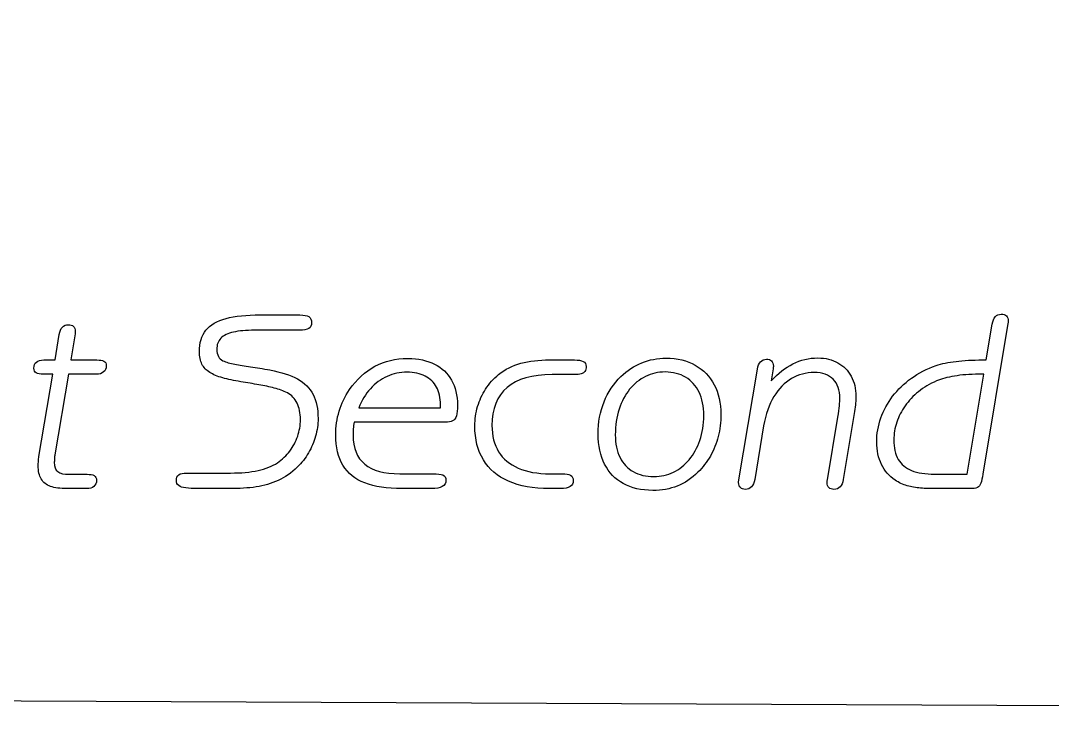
# Model space of a CAD drawing. Header units: millimetres. Extents: x -101 to 196, y -76 to 155.
# Drawn here: x 117.01 to 136.93, y 101.68 to 115.15 of the extents above; entities that cross this region are included whole.
import ezdxf

# ---------------------------------------------------------------- set-up
doc = ezdxf.new("R2010")
doc.units = ezdxf.units.MM
doc.header["$MEASUREMENT"] = 0
doc.layers.add('Capa 1', color=7, linetype='Continuous')

msp = doc.modelspace()

# ---------------------------------------------------------------- linework, layer by layer
at = {"layer": 'Capa 1', "color": 7}
msp.add_open_spline([(81.1485, 137.9786), (81.1485, 137.9786), (80.2355, 137.9786), (80.2355, 137.9786), (80.2355, 137.9786), (80.2355, 137.9786), (80.1349, 131.3575), (80.1349, 131.3575), (80.1349, 131.3575), (80.1349, 131.3575), (69.8957, 131.4652), (69.8957, 131.4652), (69.8957, 131.4652), (69.8957, 131.4652), (70.0032, 137.6636), (70.0032, 137.6636), (70.0032, 137.6636), (70.0032, 137.6636), (60.0788, 138.0784), (60.0788, 138.0784), (60.0788, 138.0784), (60.0788, 138.0784), (60.0788, 131.3575), (60.0788, 131.3575), (60.0788, 131.3575), (60.0788, 131.3575), (50.6702, 131.3575), (50.6702, 131.3575), (50.6702, 131.3575), (50.6702, 131.3575), (50.4628, 137.8708), (50.4628, 137.8708), (50.4628, 137.8708), (50.4628, 137.8708), (40.8469, 137.8708), (40.8469, 137.8708), (40.8469, 137.8708), (40.8469, 137.8708), (41.1552, 131.4652), (41.1552, 131.4652), (41.1552, 131.4652), (41.1552, 131.4652), (32.0617, 131.4652), (32.0617, 131.4652), (32.0617, 131.4652), (32.0617, 131.4652), (31.0231, 137.7698), (31.0231, 137.7698), (31.0231, 137.7698), (31.0231, 137.7698), (22.2983, 137.8708), (22.2983, 137.8708), (22.2983, 137.8708), (22.2983, 137.8708), (25.5685, 102.342), (25.5685, 102.342), (25.5685, 102.342), (25.5685, 102.342), (111.2145, 101.96), (111.2145, 101.96), (111.2145, 101.96), (111.2145, 101.96), (111.2133, 102.0352), (111.2133, 102.0352), (111.2133, 102.0352), (111.2133, 102.0352), (192.3729, 101.679), (192.3729, 101.679), (192.3729, 101.679), (192.3729, 101.679), (195.583, 137.67), (195.583, 137.67), (195.583, 137.67), (195.583, 137.67), (184.4111, 137.7698), (184.4111, 137.7698), (184.4111, 137.7698), (184.4111, 137.7698), (183.8962, 131.4317), (183.8962, 131.4317), (183.8962, 131.4317), (183.8962, 131.4317), (177.4892, 131.5317), (177.4892, 131.5317), (177.4892, 131.5317), (177.4892, 131.5317), (177.2821, 137.67), (177.2821, 137.67), (177.2821, 137.67), (177.2821, 137.67), (168.3897, 137.7698), (168.3897, 137.7698), (168.3897, 137.7698), (168.3897, 137.7698), (168.1817, 131.4317), (168.1817, 131.4317), (168.1817, 131.4317), (168.1817, 131.4317), (159.2898, 131.5317), (159.2898, 131.5317), (159.2898, 131.5317), (159.2898, 131.5317), (159.2898, 137.8708), (159.2898, 137.8708), (159.2898, 137.8708), (159.2898, 137.8708), (149.7804, 137.8708), (149.7804, 137.8708), (149.7804, 137.8708), (149.7804, 137.8708), (149.7804, 131.5317), (149.7804, 131.5317), (149.7804, 131.5317), (149.7804, 131.5317), (139.6492, 131.3305), (139.6492, 131.3305), (139.6492, 131.3305), (139.6492, 131.3305), (139.341, 137.7698), (139.341, 137.7698), (139.341, 137.7698), (139.341, 137.7698), (138.0712, 137.7573), (138.0712, 137.7573), (138.0712, 137.7573), (138.5328, 142.1253), (138.9549, 146.0923), (139.2751, 149.0454), (139.2751, 149.0454), (137.8607, 149.9912), (133.5118, 151.2237), (133.5118, 151.2237), (133.5118, 151.2237), (133.5119, 151.2239), (133.5118, 151.2237), (132.38, 147.7261), (132.38, 147.7261), (130.6776, 148.2888), (127.7425, 149.0454), (127.7425, 149.0454), (127.7425, 149.0454), (127.7426, 149.0454), (127.7425, 149.0454), (128.5942, 152.4499), (128.5942, 152.4499), (125.3837, 153.5821), (121.5977, 153.6756), (121.5977, 153.6756), (121.5977, 153.6756), (121.5977, 153.6758), (121.5977, 153.6756), (120.747, 150.0851), (120.747, 150.0851), (119.1454, 150.467), (114.7966, 150.7478), (114.7966, 150.7478), (114.7966, 150.7478), (114.7967, 150.748), (114.7966, 150.7478), (115.0781, 154.1523), (115.0781, 154.1523), (111.4858, 154.5274), (107.3249, 154.3402), (107.3249, 154.3402), (107.3249, 154.3402), (107.3249, 154.3403), (107.3249, 154.3402), (107.5122, 150.9358), (107.5122, 150.9358), (104.115, 151.0359), (100.9924, 150.1786), (100.9924, 150.1786), (100.9924, 150.1786), (100.9925, 150.1787), (100.9924, 150.1786), (100.3285, 153.777), (100.3285, 153.777), (97.4943, 153.871), (93.8089, 152.7317), (93.8089, 152.7317), (93.8089, 152.7317), (93.8089, 152.7318), (93.8089, 152.7317), (94.4725, 149.2333), (94.4725, 149.2333), (91.2554, 148.671), (88.2336, 147.6322), (88.2336, 147.6322), (88.2336, 147.6322), (88.2336, 147.6323), (87.852, 148.6708), (87.0944, 151.3172), (87.0944, 151.3172), (84.541, 150.8421), (79.7029, 149.0119), (79.7029, 149.0119), (79.7029, 149.0119), (79.7029, 149.0119), (81.1485, 137.9786), (81.1485, 137.9786)], degree=3, knots=[0, 0, 0, 0, 0.0196078, 0.0196078, 0.0196078, 0.0196078, 0.0392157, 0.0392157, 0.0392157, 0.0392157, 0.0588235, 0.0588235, 0.0588235, 0.0588235, 0.0784314, 0.0784314, 0.0784314, 0.0784314, 0.0980392, 0.0980392, 0.0980392, 0.0980392, 0.1176471, 0.1176471, 0.1176471, 0.1176471, 0.1372549, 0.1372549, 0.1372549, 0.1372549, 0.1568627, 0.1568627, 0.1568627, 0.1568627, 0.1764706, 0.1764706, 0.1764706, 0.1764706, 0.1960784, 0.1960784, 0.1960784, 0.1960784, 0.2156863, 0.2156863, 0.2156863, 0.2156863, 0.2352941, 0.2352941, 0.2352941, 0.2352941, 0.254902, 0.254902, 0.254902, 0.254902, 0.2745098, 0.2745098, 0.2745098, 0.2745098, 0.2941176, 0.2941176, 0.2941176, 0.2941176, 0.3137255, 0.3137255, 0.3137255, 0.3137255, 0.3333333, 0.3333333, 0.3333333, 0.3333333, 0.3529412, 0.3529412, 0.3529412, 0.3529412, 0.372549, 0.372549, 0.372549, 0.372549, 0.3921569, 0.3921569, 0.3921569, 0.3921569, 0.4117647, 0.4117647, 0.4117647, 0.4117647, 0.4313725, 0.4313725, 0.4313725, 0.4313725, 0.4509804, 0.4509804, 0.4509804, 0.4509804, 0.4705882, 0.4705882, 0.4705882, 0.4705882, 0.4901961, 0.4901961, 0.4901961, 0.4901961, 0.5098039, 0.5098039, 0.5098039, 0.5098039, 0.5294118, 0.5294118, 0.5294118, 0.5294118, 0.5490196, 0.5490196, 0.5490196, 0.5490196, 0.5686275, 0.5686275, 0.5686275, 0.5686275, 0.5882353, 0.5882353, 0.5882353, 0.5882353, 0.6078431, 0.6078431, 0.6078431, 0.6078431, 0.627451, 0.627451, 0.627451, 0.627451, 0.6470588, 0.6470588, 0.6470588, 0.6470588, 0.6666667, 0.6666667, 0.6666667, 0.6666667, 0.6862745, 0.6862745, 0.6862745, 0.6862745, 0.7058824, 0.7058824, 0.7058824, 0.7058824, 0.7254902, 0.7254902, 0.7254902, 0.7254902, 0.745098, 0.745098, 0.745098, 0.745098, 0.7647059, 0.7647059, 0.7647059, 0.7647059, 0.7843137, 0.7843137, 0.7843137, 0.7843137, 0.8039216, 0.8039216, 0.8039216, 0.8039216, 0.8235294, 0.8235294, 0.8235294, 0.8235294, 0.8431373, 0.8431373, 0.8431373, 0.8431373, 0.8627451, 0.8627451, 0.8627451, 0.8627451, 0.8823529, 0.8823529, 0.8823529, 0.8823529, 0.9019608, 0.9019608, 0.9019608, 0.9019608, 0.9215686, 0.9215686, 0.9215686, 0.9215686, 0.9411765, 0.9411765, 0.9411765, 0.9411765, 0.9607843, 0.9607843, 0.9607843, 0.9607843, 1, 1, 1, 1], dxfattribs=at)
at = {"layer": 'Capa 1', "lineweight": 9}
msp.add_open_spline([(81.1485, 137.9786), (81.1485, 137.9786), (80.2355, 137.9786), (80.2355, 137.9786), (80.2355, 137.9786), (80.2355, 137.9786), (80.1349, 131.3575), (80.1349, 131.3575), (80.1349, 131.3575), (80.1349, 131.3575), (69.8957, 131.4652), (69.8957, 131.4652), (69.8957, 131.4652), (69.8957, 131.4652), (70.0032, 137.6636), (70.0032, 137.6636), (70.0032, 137.6636), (70.0032, 137.6636), (60.0788, 138.0784), (60.0788, 138.0784), (60.0788, 138.0784), (60.0788, 138.0784), (60.0788, 131.3575), (60.0788, 131.3575), (60.0788, 131.3575), (60.0788, 131.3575), (50.6702, 131.3575), (50.6702, 131.3575), (50.6702, 131.3575), (50.6702, 131.3575), (50.4628, 137.8708), (50.4628, 137.8708), (50.4628, 137.8708), (50.4628, 137.8708), (40.8469, 137.8708), (40.8469, 137.8708), (40.8469, 137.8708), (40.8469, 137.8708), (41.1552, 131.4652), (41.1552, 131.4652), (41.1552, 131.4652), (41.1552, 131.4652), (32.0617, 131.4652), (32.0617, 131.4652), (32.0617, 131.4652), (32.0617, 131.4652), (31.0231, 137.7698), (31.0231, 137.7698), (31.0231, 137.7698), (31.0231, 137.7698), (22.2983, 137.8708), (22.2983, 137.8708), (22.2983, 137.8708), (22.2983, 137.8708), (25.5685, 102.342), (25.5685, 102.342), (25.5685, 102.342), (25.5685, 102.342), (111.2145, 101.96), (111.2145, 101.96), (111.2145, 101.96), (111.2145, 101.96), (111.2133, 102.0352), (111.2133, 102.0352), (111.2133, 102.0352), (111.2133, 102.0352), (192.3729, 101.679), (192.3729, 101.679), (192.3729, 101.679), (192.3729, 101.679), (195.583, 137.67), (195.583, 137.67), (195.583, 137.67), (195.583, 137.67), (184.4111, 137.7698), (184.4111, 137.7698), (184.4111, 137.7698), (184.4111, 137.7698), (183.8962, 131.4317), (183.8962, 131.4317), (183.8962, 131.4317), (183.8962, 131.4317), (177.4892, 131.5317), (177.4892, 131.5317), (177.4892, 131.5317), (177.4892, 131.5317), (177.2821, 137.67), (177.2821, 137.67), (177.2821, 137.67), (177.2821, 137.67), (168.3897, 137.7698), (168.3897, 137.7698), (168.3897, 137.7698), (168.3897, 137.7698), (168.1817, 131.4317), (168.1817, 131.4317), (168.1817, 131.4317), (168.1817, 131.4317), (159.2898, 131.5317), (159.2898, 131.5317), (159.2898, 131.5317), (159.2898, 131.5317), (159.2898, 137.8708), (159.2898, 137.8708), (159.2898, 137.8708), (159.2898, 137.8708), (149.7804, 137.8708), (149.7804, 137.8708), (149.7804, 137.8708), (149.7804, 137.8708), (149.7804, 131.5317), (149.7804, 131.5317), (149.7804, 131.5317), (149.7804, 131.5317), (139.6492, 131.3305), (139.6492, 131.3305), (139.6492, 131.3305), (139.6492, 131.3305), (139.341, 137.7698), (139.341, 137.7698), (139.341, 137.7698), (139.341, 137.7698), (138.0712, 137.7573), (138.0712, 137.7573), (138.0712, 137.7573), (138.5328, 142.1253), (138.9549, 146.0923), (139.2751, 149.0454), (139.2751, 149.0454), (137.8607, 149.9912), (133.5118, 151.2237), (133.5118, 151.2237), (133.5118, 151.2237), (133.5118, 151.2237), (133.5118, 151.2237), (132.38, 147.7261), (132.38, 147.7261), (130.6776, 148.2888), (127.7425, 149.0454), (127.7425, 149.0454), (127.7425, 149.0454), (127.7425, 149.0454), (127.7425, 149.0454), (128.5942, 152.4499), (128.5942, 152.4499), (125.3837, 153.5821), (121.5977, 153.6756), (121.5977, 153.6756), (121.5977, 153.6756), (121.5977, 153.6756), (121.5977, 153.6756), (120.747, 150.0851), (120.747, 150.0851), (119.1454, 150.467), (114.7966, 150.7478), (114.7966, 150.7478), (114.7966, 150.7478), (114.7966, 150.7478), (114.7966, 150.7478), (115.0781, 154.1523), (115.0781, 154.1523), (111.4858, 154.5274), (107.3249, 154.3402), (107.3249, 154.3402), (107.3249, 154.3402), (107.3249, 154.3402), (107.3249, 154.3402), (107.5122, 150.9358), (107.5122, 150.9358), (104.115, 151.0359), (100.9924, 150.1786), (100.9924, 150.1786), (100.9924, 150.1786), (100.9924, 150.1786), (100.9924, 150.1786), (100.3285, 153.777), (100.3285, 153.777), (97.4943, 153.871), (93.8089, 152.7317), (93.8089, 152.7317), (93.8089, 152.7317), (93.8089, 152.7317), (93.8089, 152.7317), (94.4725, 149.2333), (94.4725, 149.2333), (91.2554, 148.671), (88.2336, 147.6322), (88.2336, 147.6322), (88.2336, 147.6322), (88.2336, 147.6322), (87.852, 148.6708), (87.0944, 151.3172), (87.0944, 151.3172), (84.541, 150.8421), (79.7029, 149.0119), (79.7029, 149.0119), (79.7029, 149.0119), (79.7029, 149.0119), (81.1485, 137.9786), (81.1485, 137.9786)], degree=3, knots=[0, 0, 0, 0, 0.0196078, 0.0196078, 0.0196078, 0.0196078, 0.0392157, 0.0392157, 0.0392157, 0.0392157, 0.0588235, 0.0588235, 0.0588235, 0.0588235, 0.0784314, 0.0784314, 0.0784314, 0.0784314, 0.0980392, 0.0980392, 0.0980392, 0.0980392, 0.1176471, 0.1176471, 0.1176471, 0.1176471, 0.1372549, 0.1372549, 0.1372549, 0.1372549, 0.1568627, 0.1568627, 0.1568627, 0.1568627, 0.1764706, 0.1764706, 0.1764706, 0.1764706, 0.1960784, 0.1960784, 0.1960784, 0.1960784, 0.2156863, 0.2156863, 0.2156863, 0.2156863, 0.2352941, 0.2352941, 0.2352941, 0.2352941, 0.254902, 0.254902, 0.254902, 0.254902, 0.2745098, 0.2745098, 0.2745098, 0.2745098, 0.2941176, 0.2941176, 0.2941176, 0.2941176, 0.3137255, 0.3137255, 0.3137255, 0.3137255, 0.3333333, 0.3333333, 0.3333333, 0.3333333, 0.3529412, 0.3529412, 0.3529412, 0.3529412, 0.372549, 0.372549, 0.372549, 0.372549, 0.3921569, 0.3921569, 0.3921569, 0.3921569, 0.4117647, 0.4117647, 0.4117647, 0.4117647, 0.4313725, 0.4313725, 0.4313725, 0.4313725, 0.4509804, 0.4509804, 0.4509804, 0.4509804, 0.4705882, 0.4705882, 0.4705882, 0.4705882, 0.4901961, 0.4901961, 0.4901961, 0.4901961, 0.5098039, 0.5098039, 0.5098039, 0.5098039, 0.5294118, 0.5294118, 0.5294118, 0.5294118, 0.5490196, 0.5490196, 0.5490196, 0.5490196, 0.5686275, 0.5686275, 0.5686275, 0.5686275, 0.5882353, 0.5882353, 0.5882353, 0.5882353, 0.6078431, 0.6078431, 0.6078431, 0.6078431, 0.627451, 0.627451, 0.627451, 0.627451, 0.6470588, 0.6470588, 0.6470588, 0.6470588, 0.6666667, 0.6666667, 0.6666667, 0.6666667, 0.6862745, 0.6862745, 0.6862745, 0.6862745, 0.7058824, 0.7058824, 0.7058824, 0.7058824, 0.7254902, 0.7254902, 0.7254902, 0.7254902, 0.745098, 0.745098, 0.745098, 0.745098, 0.7647059, 0.7647059, 0.7647059, 0.7647059, 0.7843137, 0.7843137, 0.7843137, 0.7843137, 0.8039216, 0.8039216, 0.8039216, 0.8039216, 0.8235294, 0.8235294, 0.8235294, 0.8235294, 0.8431373, 0.8431373, 0.8431373, 0.8431373, 0.8627451, 0.8627451, 0.8627451, 0.8627451, 0.8823529, 0.8823529, 0.8823529, 0.8823529, 0.9019608, 0.9019608, 0.9019608, 0.9019608, 0.9215686, 0.9215686, 0.9215686, 0.9215686, 0.9411765, 0.9411765, 0.9411765, 0.9411765, 0.9607843, 0.9607843, 0.9607843, 0.9607843, 1, 1, 1, 1], dxfattribs=at)
at = {"layer": 'Capa 1', "color": 250}
for points, knots in [([(121.0643, 106.4163), (121.0643, 106.4163), (120.2148, 106.4163), (120.2148, 106.4163), (120.2148, 106.4163), (120.1484, 106.4171), (120.0988, 106.4055), (120.0659, 106.3832), (120.0659, 106.3832), (120.0339, 106.3611), (120.0173, 106.324), (120.0173, 106.2729), (120.0173, 106.2729), (120.0174, 106.2311), (120.0321, 106.198), (120.0626, 106.175), (120.0626, 106.175), (120.0932, 106.152), (120.1391, 106.1363), (120.2009, 106.1272), (120.2009, 106.1272), (120.2634, 106.119), (120.3416, 106.1149), (120.4371, 106.1149), (120.4371, 106.1149), (120.4371, 106.1149), (121.0447, 106.115), (121.0447, 106.115), (121.0447, 106.115), (121.2314, 106.1143), (121.4018, 106.1248), (121.5566, 106.1478), (121.5566, 106.1478), (121.7106, 106.171), (121.8529, 106.2129), (121.9838, 106.2729), (121.9838, 106.2729), (122.1141, 106.3331), (122.2373, 106.4186), (122.3534, 106.5298), (122.3534, 106.5298), (122.4373, 106.6113), (122.5098, 106.7026), (122.5691, 106.8047), (122.5691, 106.8047), (122.6284, 106.9068), (122.6744, 107.0146), (122.7057, 107.1274), (122.7057, 107.1274), (122.7372, 107.2402), (122.7534, 107.3537), (122.7534, 107.4682), (122.7534, 107.4682), (122.7544, 107.6535), (122.7222, 107.8081), (122.658, 107.9324), (122.658, 107.9324), (122.5929, 108.0568), (122.4925, 108.1563), (122.3559, 108.2329), (122.3559, 108.2329), (122.2185, 108.3088), (122.0414, 108.3662), (121.8249, 108.4065), (121.8249, 108.4065), (121.69, 108.4322), (121.5648, 108.4526), (121.4512, 108.4683), (121.4512, 108.4683), (121.3368, 108.484), (121.2347, 108.4996), (121.145, 108.516), (121.145, 108.516), (121.0554, 108.5334), (120.9787, 108.5555), (120.9162, 108.5844), (120.9162, 108.5844), (120.8792, 108.6027), (120.8495, 108.6296), (120.8289, 108.6675), (120.8289, 108.6675), (120.8084, 108.7047), (120.7976, 108.7498), (120.7976, 108.8017), (120.7976, 108.8017), (120.7976, 108.8924), (120.824, 108.9638), (120.8775, 109.0182), (120.8775, 109.0182), (120.9312, 109.0734), (121.0117, 109.112), (121.1195, 109.1367), (121.1195, 109.1367), (121.2282, 109.1607), (121.364, 109.1729), (121.5286, 109.1721), (121.5286, 109.1721), (121.5286, 109.1721), (122.3978, 109.1722), (122.3978, 109.1722), (122.3978, 109.1722), (122.477, 109.1722), (122.5353, 109.1836), (122.5732, 109.2075), (122.5732, 109.2075), (122.6112, 109.2313), (122.63, 109.2692), (122.63, 109.3202), (122.63, 109.3202), (122.6308, 109.374), (122.6127, 109.4124), (122.5756, 109.4355), (122.5756, 109.4355), (122.5395, 109.4577), (122.4818, 109.4692), (122.4028, 109.4684), (122.4028, 109.4684), (122.4028, 109.4684), (121.6372, 109.4684), (121.6372, 109.4684), (121.6372, 109.4684), (121.3705, 109.4692), (121.1508, 109.447), (120.9771, 109.4001), (120.9771, 109.4001), (120.8036, 109.3541), (120.6733, 109.2791), (120.5886, 109.1745), (120.5886, 109.1745), (120.504, 109.0702), (120.4618, 108.9309), (120.4618, 108.7572), (120.4618, 108.7572), (120.4619, 108.6626), (120.4783, 108.5835), (120.512, 108.5193), (120.512, 108.5193), (120.545, 108.4544), (120.5951, 108.4016), (120.6618, 108.3588), (120.6618, 108.3588), (120.7286, 108.3169), (120.8116, 108.2814), (120.9121, 108.2534), (120.9121, 108.2534), (121.0118, 108.2256), (121.1285, 108.2008), (121.2619, 108.1794), (121.2619, 108.1794), (121.3854, 108.159), (121.5014, 108.139), (121.6093, 108.1209), (121.6093, 108.1209), (121.7172, 108.1028), (121.8167, 108.0814), (121.9089, 108.0567), (121.9089, 108.0567), (122.0012, 108.0329), (122.085, 108.0007), (122.1608, 107.962), (122.1608, 107.962), (122.2425, 107.9192), (122.3048, 107.8542), (122.3476, 107.7661), (122.3476, 107.7661), (122.3915, 107.6789), (122.4127, 107.5727), (122.4127, 107.4484), (122.4127, 107.4484), (122.4127, 107.3356), (122.3945, 107.2286), (122.36, 107.1257), (122.36, 107.1257), (122.3254, 107.0229), (122.2744, 106.9282), (122.2085, 106.8409), (122.2085, 106.8409), (122.1428, 106.7546), (122.062, 106.6788), (121.9682, 106.6137), (121.9682, 106.6137), (121.8694, 106.5472), (121.7451, 106.4977), (121.5944, 106.4647), (121.5944, 106.4647), (121.4439, 106.4327), (121.2668, 106.4162), (121.0643, 106.4163)], [0, 0, 0, 0, 0.0208333, 0.0208333, 0.0208333, 0.0208333, 0.0416667, 0.0416667, 0.0416667, 0.0416667, 0.0625, 0.0625, 0.0625, 0.0625, 0.0833333, 0.0833333, 0.0833333, 0.0833333, 0.1041667, 0.1041667, 0.1041667, 0.1041667, 0.125, 0.125, 0.125, 0.125, 0.1458333, 0.1458333, 0.1458333, 0.1458333, 0.1666667, 0.1666667, 0.1666667, 0.1666667, 0.1875, 0.1875, 0.1875, 0.1875, 0.2083333, 0.2083333, 0.2083333, 0.2083333, 0.2291667, 0.2291667, 0.2291667, 0.2291667, 0.25, 0.25, 0.25, 0.25, 0.2708333, 0.2708333, 0.2708333, 0.2708333, 0.2916667, 0.2916667, 0.2916667, 0.2916667, 0.3125, 0.3125, 0.3125, 0.3125, 0.3333333, 0.3333333, 0.3333333, 0.3333333, 0.3541667, 0.3541667, 0.3541667, 0.3541667, 0.375, 0.375, 0.375, 0.375, 0.3958333, 0.3958333, 0.3958333, 0.3958333, 0.4166667, 0.4166667, 0.4166667, 0.4166667, 0.4375, 0.4375, 0.4375, 0.4375, 0.4583333, 0.4583333, 0.4583333, 0.4583333, 0.4791667, 0.4791667, 0.4791667, 0.4791667, 0.5, 0.5, 0.5, 0.5, 0.5208333, 0.5208333, 0.5208333, 0.5208333, 0.5416667, 0.5416667, 0.5416667, 0.5416667, 0.5625, 0.5625, 0.5625, 0.5625, 0.5833333, 0.5833333, 0.5833333, 0.5833333, 0.6041667, 0.6041667, 0.6041667, 0.6041667, 0.625, 0.625, 0.625, 0.625, 0.6458333, 0.6458333, 0.6458333, 0.6458333, 0.6666667, 0.6666667, 0.6666667, 0.6666667, 0.6875, 0.6875, 0.6875, 0.6875, 0.7083333, 0.7083333, 0.7083333, 0.7083333, 0.7291667, 0.7291667, 0.7291667, 0.7291667, 0.75, 0.75, 0.75, 0.75, 0.7708333, 0.7708333, 0.7708333, 0.7708333, 0.7916667, 0.7916667, 0.7916667, 0.7916667, 0.8125, 0.8125, 0.8125, 0.8125, 0.8333333, 0.8333333, 0.8333333, 0.8333333, 0.8541667, 0.8541667, 0.8541667, 0.8541667, 0.875, 0.875, 0.875, 0.875, 0.8958333, 0.8958333, 0.8958333, 0.8958333, 0.9166667, 0.9166667, 0.9166667, 0.9166667, 0.9375, 0.9375, 0.9375, 0.9375, 0.9583333, 0.9583333, 0.9583333, 0.9583333, 1, 1, 1, 1]), ([(135.6541, 108.5993), (135.6541, 108.5993), (135.5798, 108.5993), (135.5798, 108.5993), (135.5798, 108.5993), (135.3897, 108.5993), (135.2201, 108.5901), (135.0719, 108.5728), (135.0719, 108.5728), (134.923, 108.5548), (134.7945, 108.5276), (134.6859, 108.4905), (134.6859, 108.4905), (134.5091, 108.428), (134.35, 108.3465), (134.2093, 108.2452), (134.2093, 108.2452), (134.0677, 108.1441), (133.9475, 108.0287), (133.8479, 107.8987), (133.8479, 107.8987), (133.7485, 107.7686), (133.6726, 107.6287), (133.6199, 107.4789), (133.6199, 107.4789), (133.5673, 107.3291), (133.5409, 107.1735), (133.5401, 107.0138), (133.5401, 107.0138), (133.5409, 106.8524), (133.5713, 106.7084), (133.6331, 106.5824), (133.6331, 106.5824), (133.6941, 106.4574), (133.7812, 106.3553), (133.8957, 106.2779), (133.8957, 106.2779), (133.9699, 106.2293), (134.0471, 106.1931), (134.1278, 106.1701), (134.1278, 106.1701), (134.2094, 106.1464), (134.2957, 106.1314), (134.3879, 106.124), (134.3879, 106.124), (134.4801, 106.1174), (134.5789, 106.1141), (134.6859, 106.1149), (134.6859, 106.1149), (134.6859, 106.1149), (135.3429, 106.115), (135.3429, 106.115), (135.3429, 106.115), (135.4054, 106.1143), (135.4522, 106.1215), (135.4835, 106.1363), (135.4835, 106.1363), (135.515, 106.1512), (135.537, 106.1791), (135.551, 106.2203), (135.551, 106.2203), (135.5652, 106.2615), (135.5774, 106.3199), (135.5897, 106.3964), (135.5897, 106.3964), (135.5897, 106.3964), (136.0738, 109.3006), (136.0738, 109.3006), (136.0738, 109.3006), (136.0763, 109.3105), (136.0778, 109.3194), (136.0778, 109.3268), (136.0778, 109.3268), (136.0787, 109.3351), (136.0787, 109.3425), (136.0787, 109.3499), (136.0787, 109.3499), (136.0787, 109.3944), (136.0663, 109.4281), (136.0433, 109.4503), (136.0433, 109.4503), (136.0204, 109.4726), (135.9873, 109.4832), (135.9453, 109.4832), (135.9453, 109.4832), (135.8985, 109.4833), (135.8605, 109.4676), (135.8309, 109.4355), (135.8309, 109.4355), (135.8021, 109.4036), (135.7823, 109.3548), (135.7724, 109.2906), (135.7724, 109.2906), (135.7724, 109.2906), (135.6541, 108.5993), (135.6541, 108.5993)], [0, 0, 0, 0, 0.04, 0.04, 0.04, 0.04, 0.08, 0.08, 0.08, 0.08, 0.12, 0.12, 0.12, 0.12, 0.16, 0.16, 0.16, 0.16, 0.2, 0.2, 0.2, 0.2, 0.24, 0.24, 0.24, 0.24, 0.28, 0.28, 0.28, 0.28, 0.32, 0.32, 0.32, 0.32, 0.36, 0.36, 0.36, 0.36, 0.4, 0.4, 0.4, 0.4, 0.44, 0.44, 0.44, 0.44, 0.48, 0.48, 0.48, 0.48, 0.52, 0.52, 0.52, 0.52, 0.56, 0.56, 0.56, 0.56, 0.6, 0.6, 0.6, 0.6, 0.64, 0.64, 0.64, 0.64, 0.68, 0.68, 0.68, 0.68, 0.72, 0.72, 0.72, 0.72, 0.76, 0.76, 0.76, 0.76, 0.8, 0.8, 0.8, 0.8, 0.84, 0.84, 0.84, 0.84, 0.88, 0.88, 0.88, 0.88, 0.92, 0.92, 0.92, 0.92, 1, 1, 1, 1]), ([(117.632, 108.3227), (117.632, 108.3227), (117.3653, 106.7373), (117.3653, 106.7373), (117.3653, 106.7373), (117.3601, 106.7052), (117.3568, 106.6755), (117.3544, 106.6467), (117.3544, 106.6467), (117.352, 106.6179), (117.3502, 106.589), (117.3502, 106.5594), (117.3502, 106.5594), (117.3504, 106.4534), (117.3692, 106.3668), (117.4079, 106.3018), (117.4079, 106.3018), (117.4466, 106.2359), (117.5075, 106.1882), (117.589, 106.1585), (117.589, 106.1585), (117.6705, 106.1289), (117.775, 106.1149), (117.9034, 106.1149), (117.9034, 106.1149), (117.9034, 106.1149), (118.2838, 106.115), (118.2838, 106.115), (118.2838, 106.115), (118.344, 106.1158), (118.3907, 106.1297), (118.4245, 106.1569), (118.4245, 106.1569), (118.4583, 106.1849), (118.4755, 106.2236), (118.4763, 106.2729), (118.4763, 106.2729), (118.4763, 106.319), (118.4615, 106.3503), (118.431, 106.3676), (118.431, 106.3676), (118.4015, 106.3841), (118.3553, 106.3923), (118.2936, 106.3915), (118.2936, 106.3915), (118.2936, 106.3915), (117.9528, 106.3917), (117.9528, 106.3917), (117.9528, 106.3917), (117.8475, 106.3909), (117.7725, 106.4071), (117.7272, 106.4425), (117.7272, 106.4425), (117.6822, 106.478), (117.6606, 106.538), (117.6614, 106.6236), (117.6614, 106.6236), (117.6615, 106.6508), (117.6622, 106.6763), (117.6647, 106.701), (117.6647, 106.701), (117.6665, 106.725), (117.6688, 106.7471), (117.6713, 106.7668), (117.6713, 106.7668), (117.6713, 106.7668), (117.9332, 108.3227), (117.9332, 108.3227), (117.9332, 108.3227), (117.9332, 108.3227), (118.4716, 108.3227), (118.4716, 108.3227), (118.4716, 108.3227), (118.5317, 108.3235), (118.5784, 108.3382), (118.6121, 108.367), (118.6121, 108.367), (118.646, 108.3959), (118.6632, 108.4354), (118.664, 108.4856), (118.664, 108.4856), (118.664, 108.5318), (118.6492, 108.5621), (118.6187, 108.5778), (118.6187, 108.5778), (118.5892, 108.5935), (118.543, 108.6), (118.4812, 108.5992), (118.4812, 108.5992), (118.4812, 108.5992), (117.9776, 108.5993), (117.9776, 108.5993), (117.9776, 108.5993), (117.9776, 108.5993), (118.0616, 109.1029), (118.0616, 109.1029), (118.0616, 109.1029), (118.064, 109.1128), (118.0656, 109.1219), (118.0656, 109.1293), (118.0656, 109.1293), (118.0665, 109.1376), (118.0664, 109.1449), (118.0664, 109.1523), (118.0664, 109.1523), (118.0665, 109.1944), (118.054, 109.2264), (118.031, 109.2478), (118.031, 109.2478), (118.008, 109.27), (117.975, 109.2807), (117.933, 109.2807), (117.933, 109.2807), (117.8862, 109.2807), (117.8466, 109.2651), (117.8161, 109.233), (117.8161, 109.233), (117.7858, 109.2017), (117.7651, 109.1548), (117.7552, 109.0931), (117.7552, 109.0931), (117.7552, 109.0931), (117.6762, 108.5993), (117.6762, 108.5993), (117.6762, 108.5993), (117.6762, 108.5993), (117.4589, 108.5993), (117.4589, 108.5993), (117.4589, 108.5993), (117.3948, 108.5993), (117.3469, 108.586), (117.3148, 108.5588), (117.3148, 108.5588), (117.2827, 108.5326), (117.2663, 108.493), (117.2663, 108.4411), (117.2663, 108.4411), (117.2664, 108.3977), (117.2803, 108.3662), (117.3099, 108.3489), (117.3099, 108.3489), (117.3389, 108.331), (117.3856, 108.3218), (117.449, 108.3226), (117.449, 108.3226), (117.449, 108.3226), (117.632, 108.3227), (117.632, 108.3227)], [0, 0, 0, 0, 0.0263158, 0.0263158, 0.0263158, 0.0263158, 0.0526316, 0.0526316, 0.0526316, 0.0526316, 0.0789474, 0.0789474, 0.0789474, 0.0789474, 0.1052632, 0.1052632, 0.1052632, 0.1052632, 0.1315789, 0.1315789, 0.1315789, 0.1315789, 0.1578947, 0.1578947, 0.1578947, 0.1578947, 0.1842105, 0.1842105, 0.1842105, 0.1842105, 0.2105263, 0.2105263, 0.2105263, 0.2105263, 0.2368421, 0.2368421, 0.2368421, 0.2368421, 0.2631579, 0.2631579, 0.2631579, 0.2631579, 0.2894737, 0.2894737, 0.2894737, 0.2894737, 0.3157895, 0.3157895, 0.3157895, 0.3157895, 0.3421053, 0.3421053, 0.3421053, 0.3421053, 0.3684211, 0.3684211, 0.3684211, 0.3684211, 0.3947368, 0.3947368, 0.3947368, 0.3947368, 0.4210526, 0.4210526, 0.4210526, 0.4210526, 0.4473684, 0.4473684, 0.4473684, 0.4473684, 0.4736842, 0.4736842, 0.4736842, 0.4736842, 0.5, 0.5, 0.5, 0.5, 0.5263158, 0.5263158, 0.5263158, 0.5263158, 0.5526316, 0.5526316, 0.5526316, 0.5526316, 0.5789474, 0.5789474, 0.5789474, 0.5789474, 0.6052632, 0.6052632, 0.6052632, 0.6052632, 0.6315789, 0.6315789, 0.6315789, 0.6315789, 0.6578947, 0.6578947, 0.6578947, 0.6578947, 0.6842105, 0.6842105, 0.6842105, 0.6842105, 0.7105263, 0.7105263, 0.7105263, 0.7105263, 0.7368421, 0.7368421, 0.7368421, 0.7368421, 0.7631579, 0.7631579, 0.7631579, 0.7631579, 0.7894737, 0.7894737, 0.7894737, 0.7894737, 0.8157895, 0.8157895, 0.8157895, 0.8157895, 0.8421053, 0.8421053, 0.8421053, 0.8421053, 0.8684211, 0.8684211, 0.8684211, 0.8684211, 0.8947368, 0.8947368, 0.8947368, 0.8947368, 0.9210526, 0.9210526, 0.9210526, 0.9210526, 0.9473684, 0.9473684, 0.9473684, 0.9473684, 1, 1, 1, 1]), ([(123.45, 107.3991), (123.45, 107.3991), (125.2081, 107.3991), (125.2081, 107.3991), (125.2081, 107.3991), (125.269, 107.3983), (125.3159, 107.4056), (125.3505, 107.4221), (125.3505, 107.4221), (125.3851, 107.4394), (125.4097, 107.4715), (125.4245, 107.5192), (125.4245, 107.5192), (125.4385, 107.567), (125.4459, 107.6369), (125.4451, 107.7299), (125.4451, 107.7299), (125.4444, 107.9153), (125.4064, 108.0748), (125.3307, 108.209), (125.3307, 108.209), (125.2551, 108.3433), (125.1455, 108.4461), (125.0031, 108.5185), (125.0031, 108.5185), (124.8608, 108.591), (124.6886, 108.628), (124.487, 108.6288), (124.487, 108.6288), (124.2524, 108.6289), (124.04, 108.5786), (123.8515, 108.4773), (123.8515, 108.4773), (123.6631, 108.377), (123.4992, 108.2263), (123.3609, 108.0263), (123.3609, 108.0263), (123.2722, 107.897), (123.2053, 107.7587), (123.1609, 107.6114), (123.1609, 107.6114), (123.1166, 107.464), (123.0942, 107.3109), (123.0942, 107.1521), (123.0942, 107.1521), (123.0944, 106.9144), (123.1403, 106.7183), (123.2341, 106.5652), (123.2341, 106.5652), (123.3273, 106.4121), (123.4687, 106.2985), (123.6572, 106.2244), (123.6572, 106.2244), (123.8466, 106.1512), (124.0853, 106.1149), (124.3734, 106.1149), (124.3734, 106.1149), (124.3734, 106.1149), (124.9414, 106.115), (124.9414, 106.115), (124.9414, 106.115), (125.1291, 106.115), (125.2229, 106.1692), (125.2229, 106.2779), (125.2229, 106.2779), (125.2238, 106.3282), (125.2039, 106.3618), (125.1644, 106.3783), (125.1644, 106.3783), (125.125, 106.3948), (125.0624, 106.403), (124.9759, 106.4014), (124.9759, 106.4014), (124.9759, 106.4014), (124.334, 106.4014), (124.334, 106.4014), (124.334, 106.4014), (124.0328, 106.4014), (123.8062, 106.4631), (123.6556, 106.5874), (123.6556, 106.5874), (123.5051, 106.711), (123.43, 106.8977), (123.43, 107.1471), (123.43, 107.1471), (123.4301, 107.1866), (123.4317, 107.2278), (123.4342, 107.2698), (123.4342, 107.2698), (123.4377, 107.3118), (123.4424, 107.3546), (123.45, 107.3991)], [0, 0, 0, 0, 0.0416667, 0.0416667, 0.0416667, 0.0416667, 0.0833333, 0.0833333, 0.0833333, 0.0833333, 0.125, 0.125, 0.125, 0.125, 0.1666667, 0.1666667, 0.1666667, 0.1666667, 0.2083333, 0.2083333, 0.2083333, 0.2083333, 0.25, 0.25, 0.25, 0.25, 0.2916667, 0.2916667, 0.2916667, 0.2916667, 0.3333333, 0.3333333, 0.3333333, 0.3333333, 0.375, 0.375, 0.375, 0.375, 0.4166667, 0.4166667, 0.4166667, 0.4166667, 0.4583333, 0.4583333, 0.4583333, 0.4583333, 0.5, 0.5, 0.5, 0.5, 0.5416667, 0.5416667, 0.5416667, 0.5416667, 0.5833333, 0.5833333, 0.5833333, 0.5833333, 0.625, 0.625, 0.625, 0.625, 0.6666667, 0.6666667, 0.6666667, 0.6666667, 0.7083333, 0.7083333, 0.7083333, 0.7083333, 0.75, 0.75, 0.75, 0.75, 0.7916667, 0.7916667, 0.7916667, 0.7916667, 0.8333333, 0.8333333, 0.8333333, 0.8333333, 0.875, 0.875, 0.875, 0.875, 0.9166667, 0.9166667, 0.9166667, 0.9166667, 1, 1, 1, 1]), ([(127.4653, 106.4014), (127.4653, 106.4014), (127.2332, 106.4014), (127.2332, 106.4014), (127.2332, 106.4014), (126.9895, 106.4024), (126.7836, 106.4384), (126.6173, 106.5108), (126.6173, 106.5108), (126.4511, 106.5834), (126.3251, 106.6886), (126.2403, 106.8269), (126.2403, 106.8269), (126.1549, 106.9661), (126.1119, 107.1348), (126.1119, 107.3348), (126.1119, 107.3348), (126.112, 107.6567), (126.209, 107.9011), (126.4033, 108.0674), (126.4033, 108.0674), (126.5978, 108.2338), (126.8873, 108.3168), (127.2725, 108.3176), (127.2725, 108.3176), (127.2725, 108.3176), (127.7072, 108.3177), (127.7072, 108.3177), (127.7072, 108.3177), (127.7582, 108.3177), (127.8002, 108.3218), (127.8331, 108.33), (127.8331, 108.33), (127.8662, 108.3391), (127.8899, 108.3547), (127.9055, 108.3777), (127.9055, 108.3777), (127.9221, 108.4009), (127.9294, 108.4337), (127.9294, 108.4757), (127.9294, 108.4757), (127.9295, 108.5201), (127.9113, 108.5514), (127.8751, 108.5712), (127.8751, 108.5712), (127.838, 108.5902), (127.7804, 108.6), (127.7022, 108.5992), (127.7022, 108.5992), (127.7022, 108.5992), (127.2232, 108.5993), (127.2232, 108.5993), (127.2232, 108.5993), (127.0167, 108.6009), (126.8322, 108.5794), (126.6708, 108.5366), (126.6708, 108.5366), (126.5089, 108.4931), (126.3654, 108.4205), (126.2403, 108.3176), (126.2403, 108.3176), (126.1416, 108.2363), (126.0576, 108.1431), (125.9893, 108.0386), (125.9893, 108.0386), (125.9209, 107.9333), (125.8699, 107.8205), (125.8345, 107.6995), (125.8345, 107.6995), (125.7993, 107.5793), (125.781, 107.4542), (125.781, 107.3249), (125.781, 107.3249), (125.781, 107.0689), (125.8361, 106.8508), (125.9456, 106.6713), (125.9456, 106.6713), (126.0544, 106.4913), (126.2156, 106.3536), (126.4296, 106.2581), (126.4296, 106.2581), (126.6438, 106.1637), (126.9087, 106.1157), (127.2232, 106.1149), (127.2232, 106.1149), (127.2232, 106.1149), (127.4356, 106.115), (127.4356, 106.115), (127.4356, 106.115), (127.5171, 106.115), (127.5788, 106.1281), (127.6199, 106.1544), (127.6199, 106.1544), (127.662, 106.1809), (127.6825, 106.2186), (127.6825, 106.268), (127.6825, 106.268), (127.6826, 106.319), (127.6652, 106.3544), (127.629, 106.3734), (127.629, 106.3734), (127.5937, 106.3933), (127.5392, 106.4022), (127.4653, 106.4014)], [0, 0, 0, 0, 0.037037, 0.037037, 0.037037, 0.037037, 0.0740741, 0.0740741, 0.0740741, 0.0740741, 0.1111111, 0.1111111, 0.1111111, 0.1111111, 0.1481481, 0.1481481, 0.1481481, 0.1481481, 0.1851852, 0.1851852, 0.1851852, 0.1851852, 0.2222222, 0.2222222, 0.2222222, 0.2222222, 0.2592593, 0.2592593, 0.2592593, 0.2592593, 0.2962963, 0.2962963, 0.2962963, 0.2962963, 0.3333333, 0.3333333, 0.3333333, 0.3333333, 0.3703704, 0.3703704, 0.3703704, 0.3703704, 0.4074074, 0.4074074, 0.4074074, 0.4074074, 0.4444444, 0.4444444, 0.4444444, 0.4444444, 0.4814815, 0.4814815, 0.4814815, 0.4814815, 0.5185185, 0.5185185, 0.5185185, 0.5185185, 0.5555556, 0.5555556, 0.5555556, 0.5555556, 0.5925926, 0.5925926, 0.5925926, 0.5925926, 0.6296296, 0.6296296, 0.6296296, 0.6296296, 0.6666667, 0.6666667, 0.6666667, 0.6666667, 0.7037037, 0.7037037, 0.7037037, 0.7037037, 0.7407407, 0.7407407, 0.7407407, 0.7407407, 0.7777778, 0.7777778, 0.7777778, 0.7777778, 0.8148148, 0.8148148, 0.8148148, 0.8148148, 0.8518519, 0.8518519, 0.8518519, 0.8518519, 0.8888889, 0.8888889, 0.8888889, 0.8888889, 0.9259259, 0.9259259, 0.9259259, 0.9259259, 1, 1, 1, 1]), ([(128.1617, 107.1719), (128.1624, 106.9439), (128.2043, 106.7487), (128.2875, 106.5857), (128.2875, 106.5857), (128.3706, 106.4236), (128.4908, 106.2985), (128.648, 106.212), (128.648, 106.212), (128.8054, 106.125), (128.9954, 106.0812), (129.2185, 106.0803), (129.2185, 106.0803), (129.3906, 106.0795), (129.5477, 106.1083), (129.6901, 106.1651), (129.6901, 106.1651), (129.8325, 106.222), (129.9651, 106.3108), (130.0877, 106.431), (130.0877, 106.431), (130.1815, 106.5232), (130.2622, 106.6277), (130.3281, 106.7446), (130.3281, 106.7446), (130.3941, 106.8608), (130.445, 106.9866), (130.4795, 107.1216), (130.4795, 107.1216), (130.5141, 107.2567), (130.5322, 107.399), (130.5322, 107.5472), (130.5322, 107.5472), (130.5316, 107.7678), (130.4878, 107.9588), (130.4021, 108.1209), (130.4021, 108.1209), (130.3167, 108.2832), (130.1947, 108.409), (130.0367, 108.4979), (130.0367, 108.4979), (129.8795, 108.5878), (129.6918, 108.6329), (129.4753, 108.6337), (129.4753, 108.6337), (129.3051, 108.6338), (129.1477, 108.6041), (129.0028, 108.5448), (129.0028, 108.5448), (128.858, 108.4858), (128.7246, 108.3967), (128.6011, 108.2781), (128.6011, 108.2781), (128.4595, 108.1409), (128.3509, 107.9785), (128.276, 107.79), (128.276, 107.79), (128.2003, 107.6015), (128.1624, 107.3957), (128.1617, 107.1719)], [0, 0, 0, 0, 0.0625, 0.0625, 0.0625, 0.0625, 0.125, 0.125, 0.125, 0.125, 0.1875, 0.1875, 0.1875, 0.1875, 0.25, 0.25, 0.25, 0.25, 0.3125, 0.3125, 0.3125, 0.3125, 0.375, 0.375, 0.375, 0.375, 0.4375, 0.4375, 0.4375, 0.4375, 0.5, 0.5, 0.5, 0.5, 0.5625, 0.5625, 0.5625, 0.5625, 0.625, 0.625, 0.625, 0.625, 0.6875, 0.6875, 0.6875, 0.6875, 0.75, 0.75, 0.75, 0.75, 0.8125, 0.8125, 0.8125, 0.8125, 0.875, 0.875, 0.875, 0.875, 1, 1, 1, 1]), ([(131.5053, 108.1992), (131.5053, 108.1992), (131.5399, 108.4312), (131.5399, 108.4312), (131.5399, 108.4312), (131.5422, 108.4411), (131.5439, 108.4502), (131.5439, 108.4576), (131.5439, 108.4576), (131.5448, 108.4659), (131.5447, 108.4732), (131.5447, 108.4806), (131.5447, 108.4806), (131.5448, 108.5253), (131.5324, 108.5588), (131.5093, 108.5811), (131.5093, 108.5811), (131.4865, 108.6035), (131.4533, 108.614), (131.4114, 108.614), (131.4114, 108.614), (131.3644, 108.6142), (131.3266, 108.5967), (131.2969, 108.5638), (131.2969, 108.5638), (131.2682, 108.5308), (131.2484, 108.4839), (131.2385, 108.4214), (131.2385, 108.4214), (131.2385, 108.4214), (130.8781, 106.2829), (130.8781, 106.2829), (130.8781, 106.2829), (130.8757, 106.273), (130.8738, 106.2639), (130.8738, 106.2565), (130.8738, 106.2565), (130.8731, 106.2484), (130.873, 106.2408), (130.873, 106.2334), (130.873, 106.2334), (130.8731, 106.1891), (130.8854, 106.1561), (130.9084, 106.1338), (130.9084, 106.1338), (130.9316, 106.1117), (130.9644, 106.1001), (131.0064, 106.1001), (131.0064, 106.1001), (131.0535, 106.1002), (131.0928, 106.1165), (131.1233, 106.1486), (131.1233, 106.1486), (131.1539, 106.1799), (131.1743, 106.2285), (131.1842, 106.2927), (131.1842, 106.2927), (131.1842, 106.2927), (131.3571, 107.3301), (131.3571, 107.3301), (131.3571, 107.3301), (131.3958, 107.5521), (131.4624, 107.7398), (131.5554, 107.8929), (131.5554, 107.8929), (131.6494, 108.0453), (131.7628, 108.1604), (131.8962, 108.2395), (131.8962, 108.2395), (132.0296, 108.3177), (132.1761, 108.3572), (132.3349, 108.3572), (132.3349, 108.3572), (132.4939, 108.3564), (132.6156, 108.3127), (132.7004, 108.2263), (132.7004, 108.2263), (132.7852, 108.1399), (132.828, 108.0172), (132.8288, 107.8583), (132.8288, 107.8583), (132.8289, 107.8214), (132.8264, 107.7727), (132.8206, 107.7135), (132.8206, 107.7135), (132.814, 107.6535), (132.8041, 107.5818), (132.7893, 107.4978), (132.7893, 107.4978), (132.7893, 107.4978), (132.587, 106.2829), (132.587, 106.2829), (132.587, 106.2829), (132.5844, 106.273), (132.5835, 106.2639), (132.5827, 106.2565), (132.5827, 106.2565), (132.582, 106.2484), (132.5819, 106.2408), (132.5819, 106.2334), (132.5819, 106.2334), (132.5828, 106.1891), (132.5942, 106.1561), (132.6173, 106.1338), (132.6173, 106.1338), (132.6404, 106.1117), (132.6733, 106.1001), (132.7152, 106.1001), (132.7152, 106.1001), (132.763, 106.1002), (132.8017, 106.1174), (132.8321, 106.1503), (132.8321, 106.1503), (132.8626, 106.1833), (132.8832, 106.231), (132.893, 106.2927), (132.893, 106.2927), (132.893, 106.2927), (133.1105, 107.6015), (133.1105, 107.6015), (133.1105, 107.6015), (133.1301, 107.7252), (133.14, 107.8238), (133.14, 107.8978), (133.14, 107.8978), (133.1393, 108.0453), (133.1079, 108.1744), (133.047, 108.2855), (133.047, 108.2855), (132.9861, 108.3959), (132.9004, 108.4823), (132.7901, 108.544), (132.7901, 108.544), (132.6809, 108.6066), (132.5514, 108.6379), (132.4041, 108.6387), (132.4041, 108.6387), (132.232, 108.638), (132.0715, 108.6), (131.9234, 108.5243), (131.9234, 108.5243), (131.7752, 108.4495), (131.6353, 108.3407), (131.5053, 108.1992)], [0, 0, 0, 0, 0.027027, 0.027027, 0.027027, 0.027027, 0.0540541, 0.0540541, 0.0540541, 0.0540541, 0.0810811, 0.0810811, 0.0810811, 0.0810811, 0.1081081, 0.1081081, 0.1081081, 0.1081081, 0.1351351, 0.1351351, 0.1351351, 0.1351351, 0.1621622, 0.1621622, 0.1621622, 0.1621622, 0.1891892, 0.1891892, 0.1891892, 0.1891892, 0.2162162, 0.2162162, 0.2162162, 0.2162162, 0.2432432, 0.2432432, 0.2432432, 0.2432432, 0.2702703, 0.2702703, 0.2702703, 0.2702703, 0.2972973, 0.2972973, 0.2972973, 0.2972973, 0.3243243, 0.3243243, 0.3243243, 0.3243243, 0.3513514, 0.3513514, 0.3513514, 0.3513514, 0.3783784, 0.3783784, 0.3783784, 0.3783784, 0.4054054, 0.4054054, 0.4054054, 0.4054054, 0.4324324, 0.4324324, 0.4324324, 0.4324324, 0.4594595, 0.4594595, 0.4594595, 0.4594595, 0.4864865, 0.4864865, 0.4864865, 0.4864865, 0.5135135, 0.5135135, 0.5135135, 0.5135135, 0.5405405, 0.5405405, 0.5405405, 0.5405405, 0.5675676, 0.5675676, 0.5675676, 0.5675676, 0.5945946, 0.5945946, 0.5945946, 0.5945946, 0.6216216, 0.6216216, 0.6216216, 0.6216216, 0.6486486, 0.6486486, 0.6486486, 0.6486486, 0.6756757, 0.6756757, 0.6756757, 0.6756757, 0.7027027, 0.7027027, 0.7027027, 0.7027027, 0.7297297, 0.7297297, 0.7297297, 0.7297297, 0.7567568, 0.7567568, 0.7567568, 0.7567568, 0.7837838, 0.7837838, 0.7837838, 0.7837838, 0.8108108, 0.8108108, 0.8108108, 0.8108108, 0.8378378, 0.8378378, 0.8378378, 0.8378378, 0.8648649, 0.8648649, 0.8648649, 0.8648649, 0.8918919, 0.8918919, 0.8918919, 0.8918919, 0.9189189, 0.9189189, 0.9189189, 0.9189189, 0.9459459, 0.9459459, 0.9459459, 0.9459459, 1, 1, 1, 1]), ([(123.5389, 107.6758), (123.5956, 107.8196), (123.6712, 107.9423), (123.7651, 108.0444), (123.7651, 108.0444), (123.8597, 108.1474), (123.9667, 108.2255), (124.0877, 108.2798), (124.0877, 108.2798), (124.208, 108.3342), (124.3363, 108.3621), (124.4722, 108.3621), (124.4722, 108.3621), (124.608, 108.3622), (124.724, 108.3374), (124.8203, 108.2888), (124.8203, 108.2888), (124.9168, 108.2395), (124.9899, 108.1687), (125.0418, 108.0756), (125.0418, 108.0756), (125.0928, 107.9819), (125.1191, 107.8682), (125.1191, 107.7349), (125.1191, 107.7349), (125.1191, 107.7349), (125.1192, 107.6758), (125.1192, 107.6758), (125.1192, 107.6758), (125.1192, 107.6758), (123.5389, 107.6758), (123.5389, 107.6758)], [0, 0, 0, 0, 0.1111111, 0.1111111, 0.1111111, 0.1111111, 0.2222222, 0.2222222, 0.2222222, 0.2222222, 0.3333333, 0.3333333, 0.3333333, 0.3333333, 0.4444444, 0.4444444, 0.4444444, 0.4444444, 0.5555556, 0.5555556, 0.5555556, 0.5555556, 0.6666667, 0.6666667, 0.6666667, 0.6666667, 0.7777778, 0.7777778, 0.7777778, 0.7777778, 1, 1, 1, 1]), ([(128.4924, 107.1523), (128.4934, 107.3356), (128.518, 107.5019), (128.5665, 107.6501), (128.5665, 107.6501), (128.6153, 107.7992), (128.6834, 107.9267), (128.7698, 108.0337), (128.7698, 108.0337), (128.8572, 108.1409), (128.9592, 108.223), (129.0761, 108.2798), (129.0761, 108.2798), (129.1921, 108.3375), (129.3189, 108.3662), (129.4555, 108.367), (129.4555, 108.367), (129.6079, 108.3663), (129.7395, 108.3325), (129.8506, 108.2658), (129.8506, 108.2658), (129.9627, 108.1992), (130.0482, 108.1028), (130.1091, 107.9777), (130.1091, 107.9777), (130.17, 107.8528), (130.2005, 107.7028), (130.2013, 107.5274), (130.2013, 107.5274), (130.2006, 107.3513), (130.1758, 107.1916), (130.1256, 107.0475), (130.1256, 107.0475), (130.0764, 106.9028), (130.0079, 106.7784), (129.9198, 106.6738), (129.9198, 106.6738), (129.8319, 106.5703), (129.7296, 106.4894), (129.6136, 106.4326), (129.6136, 106.4326), (129.4975, 106.3768), (129.3724, 106.3479), (129.2382, 106.347), (129.2382, 106.347), (129.0844, 106.348), (128.9518, 106.3791), (128.8406, 106.4425), (128.8406, 106.4425), (128.7296, 106.506), (128.6439, 106.5973), (128.5838, 106.7174), (128.5838, 106.7174), (128.5238, 106.837), (128.4933, 106.9817), (128.4924, 107.1523)], [0, 0, 0, 0, 0.0666667, 0.0666667, 0.0666667, 0.0666667, 0.1333333, 0.1333333, 0.1333333, 0.1333333, 0.2, 0.2, 0.2, 0.2, 0.2666667, 0.2666667, 0.2666667, 0.2666667, 0.3333333, 0.3333333, 0.3333333, 0.3333333, 0.4, 0.4, 0.4, 0.4, 0.4666667, 0.4666667, 0.4666667, 0.4666667, 0.5333333, 0.5333333, 0.5333333, 0.5333333, 0.6, 0.6, 0.6, 0.6, 0.6666667, 0.6666667, 0.6666667, 0.6666667, 0.7333333, 0.7333333, 0.7333333, 0.7333333, 0.8, 0.8, 0.8, 0.8, 0.8666667, 0.8666667, 0.8666667, 0.8666667, 1, 1, 1, 1]), ([(135.2885, 106.3964), (135.2885, 106.3964), (134.6613, 106.3964), (134.6613, 106.3964), (134.6613, 106.3964), (134.4801, 106.3956), (134.3319, 106.4186), (134.215, 106.4647), (134.215, 106.4647), (134.0983, 106.5109), (134.0117, 106.5824), (133.9549, 106.6804), (133.9549, 106.6804), (133.8991, 106.7776), (133.871, 106.9043), (133.871, 107.0582), (133.871, 107.0582), (133.8711, 107.1727), (133.8899, 107.2854), (133.9269, 107.3965), (133.9269, 107.3965), (133.9642, 107.5079), (134.0183, 107.613), (134.0891, 107.7135), (134.0891, 107.7135), (134.16, 107.8141), (134.2463, 107.9053), (134.3484, 107.9867), (134.3484, 107.9867), (134.4497, 108.0693), (134.5657, 108.1382), (134.6958, 108.1942), (134.6958, 108.1942), (134.7897, 108.2346), (134.9057, 108.2658), (135.0423, 108.288), (135.0423, 108.288), (135.179, 108.3112), (135.3354, 108.3226), (135.5107, 108.3226), (135.5107, 108.3226), (135.5107, 108.3226), (135.6096, 108.3227), (135.6096, 108.3227), (135.6096, 108.3227), (135.6096, 108.3227), (135.2885, 106.3964), (135.2885, 106.3964)], [0, 0, 0, 0, 0.0769231, 0.0769231, 0.0769231, 0.0769231, 0.1538462, 0.1538462, 0.1538462, 0.1538462, 0.2307692, 0.2307692, 0.2307692, 0.2307692, 0.3076923, 0.3076923, 0.3076923, 0.3076923, 0.3846154, 0.3846154, 0.3846154, 0.3846154, 0.4615385, 0.4615385, 0.4615385, 0.4615385, 0.5384615, 0.5384615, 0.5384615, 0.5384615, 0.6153846, 0.6153846, 0.6153846, 0.6153846, 0.6923077, 0.6923077, 0.6923077, 0.6923077, 0.7692308, 0.7692308, 0.7692308, 0.7692308, 0.8461538, 0.8461538, 0.8461538, 0.8461538, 1, 1, 1, 1])]:
    msp.add_open_spline(points, degree=3, knots=knots, dxfattribs=at)

doc.saveas('drawing.dxf')
